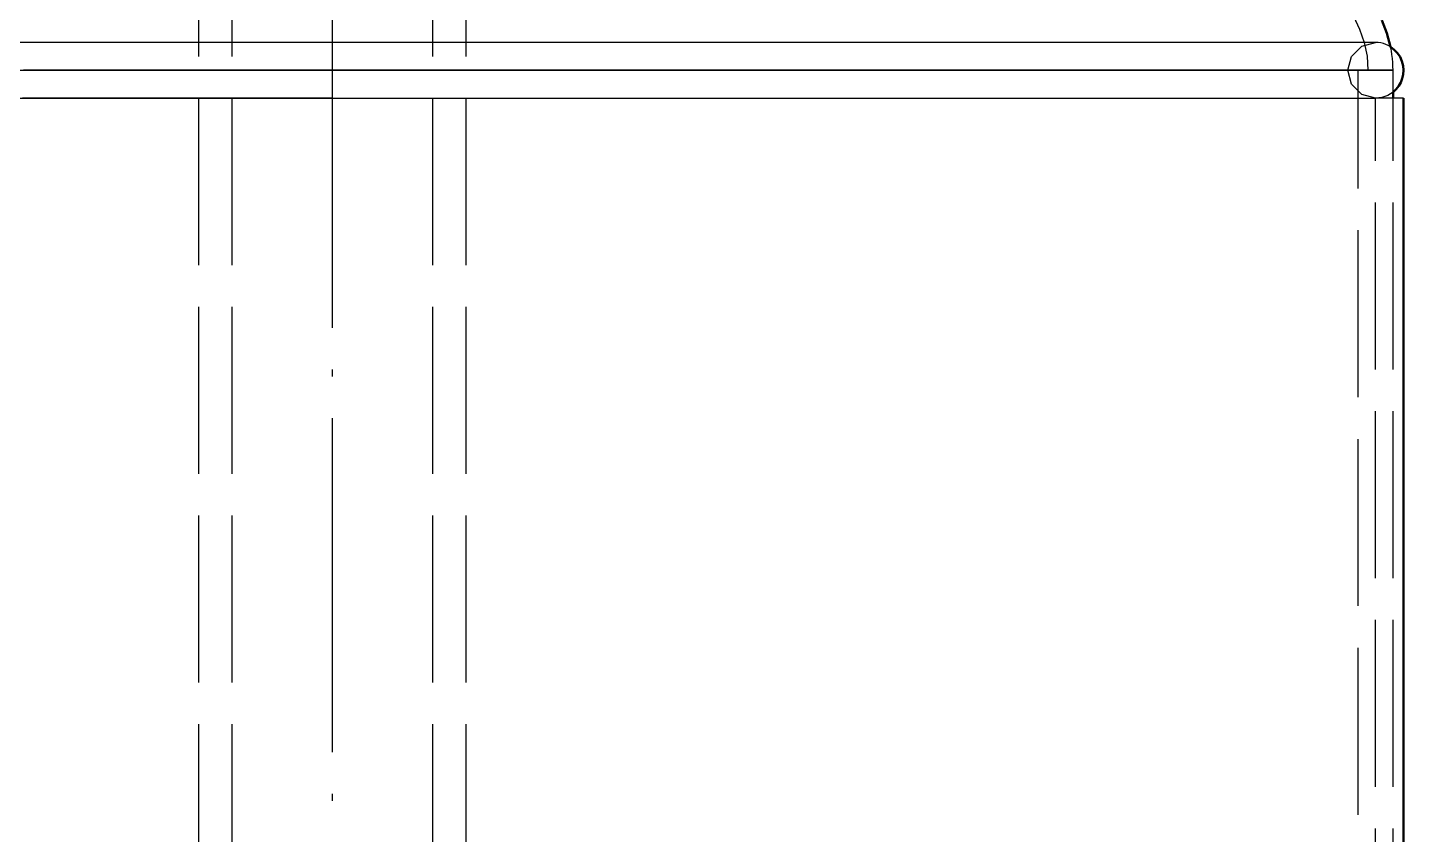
# Model space of a CAD drawing. Header units: millimetres. Extents: x 0 to 594, y 0 to 420.
# Drawn here: x 159.76 to 184.47, y 343.14 to 357.64 of the extents above; entities that cross this region are included whole.
import ezdxf

# ---------------------------------------------------------------- set-up
doc = ezdxf.new("R2010")
doc.units = ezdxf.units.MM
doc.linetypes.add('ISO02-TRAZOS', pattern=[3.75, 3, -0.75])
doc.linetypes.add('ISO04-TRAZO-PUNTO', pattern=[7.625, 6, -0.75, 0.125, -0.75])
for name, color, linetype, lineweight in [('01-VISIBLE', 7, 'CONTINUOUS', 50), ('02-OCULTA', 4, 'ISO02-TRAZOS', 25), ('03-EJE', 1, 'ISO04-TRAZO-PUNTO', 25)]:
    doc.layers.add(name, color=color, linetype=linetype, lineweight=lineweight)

msp = doc.modelspace()

# ---------------------------------------------------------------- linework, layer by layer
at = {"layer": '01-VISIBLE'}
for p, q in [((184.286, 356.375), (184.286, 356.485)), ((184.473, 231.5), (184.473, 356.375))]:
    msp.add_line(p, q, dxfattribs=at)
for points in [[(184.243, 357.297), (184.177, 357.541), (184.087, 357.777)], [(184.473, 356.875), (184.466, 356.958), (184.446, 357.039), (184.412, 357.115), (184.366, 357.185), (184.309, 357.246), (184.243, 357.297)], [(184.473, 356.875), (184.468, 356.801), (184.451, 356.728), (184.424, 356.659), (184.387, 356.594), (184.34, 356.536), (184.286, 356.485)]]:
    msp.add_lwpolyline(points, dxfattribs=at)
at = {"layer": '02-OCULTA'}
for p, q in [((162.836, 229.625), (162.836, 364.2)), ((163.436, 229.625), (163.436, 364.2)), ((167.036, 229.625), (167.036, 364.2)), ((167.636, 229.625), (167.636, 364.2)), ((183.661, 231), (183.661, 356.875)), ((184.286, 356.485), (184.286, 356.875)), ((184.473, 356.375), (183.973, 356.375)), ((183.973, 231.5), (183.973, 356.375)), ((184.473, 356.375), (183.973, 356.375)), ((183.973, 231.5), (183.973, 356.375)), ((184.286, 231.5), (184.286, 356.375)), ((184.473, 231.5), (184.473, 356.375))]:
    msp.add_line(p, q, dxfattribs=at)
for points in [[(183.574, 357.848), (183.681, 357.617), (183.765, 357.377), (183.821, 357.129), (183.836, 356.875)], [(183.973, 357.375), (183.722, 357.375), (183.47, 357.375), (183.219, 357.375), (182.967, 357.375), (182.716, 357.375), (182.464, 357.375), (182.213, 357.375), (181.961, 357.375), (181.71, 357.375), (181.458, 357.375), (181.207, 357.375), (180.955, 357.375), (180.704, 357.375), (180.452, 357.375), (180.201, 357.375), (179.949, 357.375), (179.698, 357.375), (179.446, 357.375), (179.195, 357.375), (178.943, 357.375), (178.692, 357.375), (178.44, 357.375), (178.189, 357.375), (177.937, 357.375), (177.686, 357.375), (177.434, 357.375), (177.183, 357.375), (176.931, 357.375), (176.68, 357.375), (176.428, 357.375), (176.177, 357.375), (175.925, 357.375), (175.674, 357.375), (175.422, 357.375), (175.17, 357.375), (174.919, 357.375), (174.667, 357.375), (174.416, 357.375), (174.164, 357.375), (173.913, 357.375), (173.661, 357.375), (173.41, 357.375), (173.158, 357.375), (172.907, 357.375), (172.655, 357.375), (172.404, 357.375), (172.152, 357.375), (171.901, 357.375), (171.649, 357.375), (171.398, 357.375), (171.146, 357.375), (170.895, 357.375), (170.643, 357.375), (170.392, 357.375), (170.14, 357.375), (169.889, 357.375), (169.637, 357.375), (169.386, 357.375), (169.134, 357.375), (168.883, 357.375), (168.631, 357.375), (168.38, 357.375), (168.128, 357.375), (167.877, 357.375), (167.625, 357.375), (167.374, 357.375), (167.122, 357.375), (166.871, 357.375), (166.619, 357.375), (166.368, 357.375), (166.116, 357.375), (165.865, 357.375), (165.613, 357.375), (165.362, 357.375), (165.11, 357.375), (164.859, 357.375), (164.607, 357.375), (164.356, 357.375), (164.104, 357.375), (163.853, 357.375), (163.601, 357.375), (163.35, 357.375), (163.098, 357.375), (162.846, 357.375), (162.595, 357.375), (162.343, 357.375), (162.092, 357.375), (161.84, 357.375), (161.589, 357.375), (161.337, 357.375), (161.086, 357.375), (160.834, 357.375), (160.583, 357.375), (160.331, 357.375), (160.08, 357.375), (159.828, 357.375), (159.577, 357.375)], [(165.236, 357.375), (164.983, 357.375), (164.729, 357.375), (164.476, 357.375), (164.223, 357.375), (163.97, 357.375), (163.717, 357.375), (163.463, 357.375), (163.21, 357.375), (162.957, 357.375), (162.704, 357.375), (162.451, 357.375), (162.197, 357.375), (161.944, 357.375), (161.691, 357.375), (161.438, 357.375), (161.184, 357.375), (160.931, 357.375), (160.678, 357.375), (160.425, 357.375), (160.172, 357.375), (159.918, 357.375), (159.665, 357.375)], [(183.973, 357.375), (183.72, 357.375), (183.467, 357.375), (183.214, 357.375), (182.961, 357.375), (182.707, 357.375), (182.454, 357.375), (182.201, 357.375), (181.948, 357.375), (181.694, 357.375), (181.441, 357.375), (181.188, 357.375), (180.935, 357.375), (180.682, 357.375), (180.428, 357.375), (180.175, 357.375), (179.922, 357.375), (179.669, 357.375), (179.416, 357.375), (179.162, 357.375), (178.909, 357.375), (178.656, 357.375), (178.403, 357.375), (178.15, 357.375), (177.896, 357.375), (177.643, 357.375), (177.39, 357.375), (177.137, 357.375), (176.883, 357.375), (176.63, 357.375), (176.377, 357.375), (176.124, 357.375), (175.871, 357.375), (175.617, 357.375), (175.364, 357.375), (175.111, 357.375), (174.858, 357.375), (174.605, 357.375), (174.351, 357.375), (174.098, 357.375), (173.845, 357.375), (173.592, 357.375), (173.339, 357.375), (173.085, 357.375), (172.832, 357.375), (172.579, 357.375), (172.326, 357.375), (172.072, 357.375), (171.819, 357.375), (171.566, 357.375), (171.313, 357.375), (171.06, 357.375), (170.806, 357.375), (170.553, 357.375), (170.3, 357.375), (170.047, 357.375), (169.794, 357.375), (169.54, 357.375), (169.287, 357.375), (169.034, 357.375), (168.781, 357.375), (168.528, 357.375), (168.274, 357.375), (168.021, 357.375), (167.768, 357.375), (167.515, 357.375), (167.262, 357.375), (167.008, 357.375), (166.755, 357.375), (166.502, 357.375), (166.249, 357.375), (165.995, 357.375), (165.742, 357.375), (165.489, 357.375), (165.236, 357.375)], [(183.973, 356.375), (183.723, 356.442), (183.54, 356.625), (183.473, 356.875), (183.54, 357.125), (183.723, 357.308), (183.973, 357.375)], [(184.243, 357.297), (184.201, 357.32), (184.158, 357.34), (184.114, 357.355), (184.068, 357.366), (184.021, 357.373), (183.973, 357.375)], [(184.286, 356.875), (184.285, 356.946), (184.281, 357.017), (184.275, 357.087), (184.267, 357.157), (184.256, 357.227), (184.243, 357.297)], [(159.596, 356.875), (159.846, 356.875), (160.097, 356.875), (160.348, 356.875), (160.598, 356.875), (160.849, 356.875), (161.1, 356.875), (161.35, 356.875), (161.601, 356.875), (161.852, 356.875), (162.102, 356.875), (162.353, 356.875), (162.604, 356.875), (162.854, 356.875), (163.105, 356.875), (163.356, 356.875), (163.606, 356.875), (163.857, 356.875), (164.108, 356.875), (164.358, 356.875), (164.609, 356.875), (164.86, 356.875), (165.111, 356.875), (165.361, 356.875), (165.612, 356.875), (165.863, 356.875), (166.113, 356.875), (166.364, 356.875), (166.615, 356.875), (166.865, 356.875), (167.116, 356.875), (167.367, 356.875), (167.617, 356.875), (167.868, 356.875), (168.119, 356.875), (168.369, 356.875), (168.62, 356.875), (168.871, 356.875), (169.121, 356.875), (169.372, 356.875), (169.623, 356.875), (169.873, 356.875), (170.124, 356.875), (170.375, 356.875), (170.625, 356.875), (170.876, 356.875), (171.127, 356.875), (171.378, 356.875), (171.628, 356.875), (171.879, 356.875), (172.13, 356.875), (172.38, 356.875), (172.631, 356.875), (172.882, 356.875), (173.132, 356.875), (173.383, 356.875), (173.634, 356.875), (173.884, 356.875), (174.135, 356.875), (174.386, 356.875), (174.636, 356.875), (174.887, 356.875), (175.138, 356.875), (175.388, 356.875), (175.639, 356.875), (175.89, 356.875), (176.14, 356.875), (176.391, 356.875), (176.642, 356.875), (176.892, 356.875), (177.143, 356.875), (177.394, 356.875), (177.645, 356.875), (177.895, 356.875), (178.146, 356.875), (178.397, 356.875), (178.647, 356.875), (178.898, 356.875), (179.149, 356.875), (179.399, 356.875), (179.65, 356.875), (179.901, 356.875), (180.151, 356.875), (180.402, 356.875), (180.653, 356.875), (180.903, 356.875), (181.154, 356.875), (181.405, 356.875), (181.655, 356.875), (181.906, 356.875), (182.157, 356.875), (182.407, 356.875), (182.658, 356.875), (182.909, 356.875), (183.159, 356.875), (183.41, 356.875), (183.661, 356.875)], [(165.236, 356.875), (164.983, 356.875), (164.731, 356.875), (164.479, 356.875), (164.226, 356.875), (163.974, 356.875), (163.721, 356.875), (163.469, 356.875), (163.217, 356.875), (162.964, 356.875), (162.712, 356.875), (162.459, 356.875), (162.207, 356.875), (161.955, 356.875), (161.702, 356.875), (161.45, 356.875), (161.197, 356.875), (160.945, 356.875), (160.693, 356.875), (160.44, 356.875), (160.188, 356.875), (159.936, 356.875), (159.683, 356.875)], [(165.236, 356.875), (164.984, 356.875), (164.733, 356.875), (164.482, 356.875), (164.23, 356.875), (163.979, 356.875), (163.728, 356.875), (163.476, 356.875), (163.225, 356.875), (162.974, 356.875), (162.722, 356.875), (162.471, 356.875), (162.22, 356.875), (161.968, 356.875), (161.717, 356.875), (161.466, 356.875), (161.214, 356.875), (160.963, 356.875), (160.712, 356.875), (160.46, 356.875), (160.209, 356.875), (159.957, 356.875), (159.706, 356.875)], [(159.706, 356.875), (159.957, 356.875), (160.209, 356.875), (160.46, 356.875), (160.712, 356.875), (160.963, 356.875), (161.214, 356.875), (161.466, 356.875), (161.717, 356.875), (161.968, 356.875), (162.22, 356.875), (162.471, 356.875), (162.722, 356.875), (162.974, 356.875), (163.225, 356.875), (163.476, 356.875), (163.728, 356.875), (163.979, 356.875), (164.23, 356.875), (164.482, 356.875), (164.733, 356.875), (164.984, 356.875), (165.236, 356.875), (165.487, 356.875), (165.739, 356.875), (165.99, 356.875), (166.241, 356.875), (166.493, 356.875), (166.744, 356.875), (166.995, 356.875), (167.247, 356.875), (167.498, 356.875), (167.749, 356.875), (168.001, 356.875), (168.252, 356.875), (168.503, 356.875), (168.755, 356.875), (169.006, 356.875), (169.257, 356.875), (169.509, 356.875), (169.76, 356.875), (170.012, 356.875), (170.263, 356.875), (170.514, 356.875), (170.766, 356.875), (171.017, 356.875), (171.268, 356.875), (171.52, 356.875), (171.771, 356.875), (172.022, 356.875), (172.274, 356.875), (172.525, 356.875), (172.776, 356.875), (173.028, 356.875), (173.279, 356.875), (173.53, 356.875), (173.782, 356.875), (174.033, 356.875), (174.284, 356.875), (174.536, 356.875), (174.787, 356.875), (175.039, 356.875), (175.29, 356.875), (175.541, 356.875), (175.793, 356.875), (176.044, 356.875), (176.295, 356.875), (176.547, 356.875), (176.798, 356.875), (177.049, 356.875), (177.301, 356.875), (177.552, 356.875), (177.803, 356.875), (178.055, 356.875), (178.306, 356.875), (178.557, 356.875), (178.809, 356.875), (179.06, 356.875), (179.312, 356.875), (179.563, 356.875), (179.814, 356.875), (180.066, 356.875), (180.317, 356.875), (180.568, 356.875), (180.82, 356.875), (181.071, 356.875), (181.322, 356.875), (181.574, 356.875), (181.825, 356.875), (182.076, 356.875), (182.328, 356.875), (182.579, 356.875), (182.83, 356.875), (183.082, 356.875), (183.333, 356.875), (183.584, 356.875), (183.836, 356.875)], [(165.236, 356.875), (164.985, 356.875), (164.735, 356.875), (164.484, 356.875), (164.233, 356.875), (163.983, 356.875), (163.732, 356.875), (163.481, 356.875), (163.231, 356.875), (162.98, 356.875), (162.729, 356.875), (162.479, 356.875), (162.228, 356.875), (161.977, 356.875), (161.727, 356.875), (161.476, 356.875), (161.225, 356.875), (160.975, 356.875), (160.724, 356.875), (160.473, 356.875), (160.223, 356.875), (159.972, 356.875), (159.721, 356.875)], [(159.721, 356.875), (159.972, 356.875), (160.223, 356.875), (160.473, 356.875), (160.724, 356.875), (160.975, 356.875), (161.225, 356.875), (161.476, 356.875), (161.727, 356.875), (161.977, 356.875), (162.228, 356.875), (162.479, 356.875), (162.729, 356.875), (162.98, 356.875), (163.231, 356.875), (163.481, 356.875), (163.732, 356.875), (163.983, 356.875), (164.233, 356.875), (164.484, 356.875), (164.735, 356.875), (164.985, 356.875), (165.236, 356.875), (165.487, 356.875), (165.737, 356.875), (165.988, 356.875), (166.238, 356.875), (166.489, 356.875), (166.74, 356.875), (166.99, 356.875), (167.241, 356.875), (167.492, 356.875), (167.742, 356.875), (167.993, 356.875), (168.244, 356.875), (168.494, 356.875), (168.745, 356.875), (168.996, 356.875), (169.246, 356.875), (169.497, 356.875), (169.748, 356.875), (169.998, 356.875), (170.249, 356.875), (170.5, 356.875), (170.75, 356.875), (171.001, 356.875), (171.252, 356.875), (171.502, 356.875), (171.753, 356.875), (172.004, 356.875), (172.254, 356.875), (172.505, 356.875), (172.756, 356.875), (173.006, 356.875), (173.257, 356.875), (173.508, 356.875), (173.758, 356.875), (174.009, 356.875), (174.26, 356.875), (174.51, 356.875), (174.761, 356.875), (175.012, 356.875), (175.262, 356.875), (175.513, 356.875), (175.763, 356.875), (176.014, 356.875), (176.265, 356.875), (176.515, 356.875), (176.766, 356.875), (177.017, 356.875), (177.267, 356.875), (177.518, 356.875), (177.769, 356.875), (178.019, 356.875), (178.27, 356.875), (178.521, 356.875), (178.771, 356.875), (179.022, 356.875), (179.273, 356.875), (179.523, 356.875), (179.774, 356.875), (180.025, 356.875), (180.275, 356.875), (180.526, 356.875), (180.777, 356.875), (181.027, 356.875), (181.278, 356.875), (181.529, 356.875), (181.779, 356.875), (182.03, 356.875), (182.281, 356.875), (182.531, 356.875), (182.782, 356.875), (183.033, 356.875), (183.283, 356.875), (183.534, 356.875), (183.785, 356.875), (184.035, 356.875), (184.286, 356.875)], [(165.236, 356.875), (164.985, 356.875), (164.735, 356.875), (164.484, 356.875), (164.233, 356.875), (163.983, 356.875), (163.732, 356.875), (163.481, 356.875), (163.231, 356.875), (162.98, 356.875), (162.729, 356.875), (162.479, 356.875), (162.228, 356.875), (161.977, 356.875), (161.727, 356.875), (161.476, 356.875), (161.225, 356.875), (160.975, 356.875), (160.724, 356.875), (160.473, 356.875), (160.223, 356.875), (159.972, 356.875), (159.721, 356.875)], [(159.721, 356.875), (159.972, 356.875), (160.223, 356.875), (160.473, 356.875), (160.724, 356.875), (160.975, 356.875), (161.225, 356.875), (161.476, 356.875), (161.727, 356.875), (161.977, 356.875), (162.228, 356.875), (162.479, 356.875), (162.729, 356.875), (162.98, 356.875), (163.231, 356.875), (163.481, 356.875), (163.732, 356.875), (163.983, 356.875), (164.233, 356.875), (164.484, 356.875), (164.735, 356.875), (164.985, 356.875), (165.236, 356.875), (165.487, 356.875), (165.737, 356.875), (165.988, 356.875), (166.238, 356.875), (166.489, 356.875), (166.74, 356.875), (166.99, 356.875), (167.241, 356.875), (167.492, 356.875), (167.742, 356.875), (167.993, 356.875), (168.244, 356.875), (168.494, 356.875), (168.745, 356.875), (168.996, 356.875), (169.246, 356.875), (169.497, 356.875), (169.748, 356.875), (169.998, 356.875), (170.249, 356.875), (170.5, 356.875), (170.75, 356.875), (171.001, 356.875), (171.252, 356.875), (171.502, 356.875), (171.753, 356.875), (172.004, 356.875), (172.254, 356.875), (172.505, 356.875), (172.756, 356.875), (173.006, 356.875), (173.257, 356.875), (173.508, 356.875), (173.758, 356.875), (174.009, 356.875), (174.26, 356.875), (174.51, 356.875), (174.761, 356.875), (175.012, 356.875), (175.262, 356.875), (175.513, 356.875), (175.763, 356.875), (176.014, 356.875), (176.265, 356.875), (176.515, 356.875), (176.766, 356.875), (177.017, 356.875), (177.267, 356.875), (177.518, 356.875), (177.769, 356.875), (178.019, 356.875), (178.27, 356.875), (178.521, 356.875), (178.771, 356.875), (179.022, 356.875), (179.273, 356.875), (179.523, 356.875), (179.774, 356.875), (180.025, 356.875), (180.275, 356.875), (180.526, 356.875), (180.777, 356.875), (181.027, 356.875), (181.278, 356.875), (181.529, 356.875), (181.779, 356.875), (182.03, 356.875), (182.281, 356.875), (182.531, 356.875), (182.782, 356.875), (183.033, 356.875), (183.283, 356.875), (183.534, 356.875), (183.785, 356.875), (184.035, 356.875), (184.286, 356.875)], [(184.286, 356.875), (184.035, 356.875), (183.785, 356.875), (183.534, 356.875), (183.283, 356.875), (183.033, 356.875), (182.782, 356.875), (182.531, 356.875), (182.281, 356.875), (182.03, 356.875), (181.779, 356.875), (181.529, 356.875), (181.278, 356.875), (181.027, 356.875), (180.777, 356.875), (180.526, 356.875), (180.275, 356.875), (180.025, 356.875), (179.774, 356.875), (179.523, 356.875), (179.273, 356.875), (179.022, 356.875), (178.771, 356.875), (178.521, 356.875), (178.27, 356.875), (178.019, 356.875), (177.769, 356.875), (177.518, 356.875), (177.267, 356.875), (177.017, 356.875), (176.766, 356.875), (176.515, 356.875), (176.265, 356.875), (176.014, 356.875), (175.763, 356.875), (175.513, 356.875), (175.262, 356.875), (175.012, 356.875), (174.761, 356.875), (174.51, 356.875), (174.26, 356.875), (174.009, 356.875), (173.758, 356.875), (173.508, 356.875), (173.257, 356.875), (173.006, 356.875), (172.756, 356.875), (172.505, 356.875), (172.254, 356.875), (172.004, 356.875), (171.753, 356.875), (171.502, 356.875), (171.252, 356.875), (171.001, 356.875), (170.75, 356.875), (170.5, 356.875), (170.249, 356.875), (169.998, 356.875), (169.748, 356.875), (169.497, 356.875), (169.246, 356.875), (168.996, 356.875), (168.745, 356.875), (168.494, 356.875), (168.244, 356.875), (167.993, 356.875), (167.742, 356.875), (167.492, 356.875), (167.241, 356.875), (166.99, 356.875), (166.74, 356.875), (166.489, 356.875), (166.238, 356.875), (165.988, 356.875), (165.737, 356.875), (165.487, 356.875), (165.236, 356.875)], [(183.661, 356.875), (183.408, 356.875), (183.156, 356.875), (182.904, 356.875), (182.651, 356.875), (182.399, 356.875), (182.146, 356.875), (181.894, 356.875), (181.642, 356.875), (181.389, 356.875), (181.137, 356.875), (180.884, 356.875), (180.632, 356.875), (180.38, 356.875), (180.127, 356.875), (179.875, 356.875), (179.622, 356.875), (179.37, 356.875), (179.118, 356.875), (178.865, 356.875), (178.613, 356.875), (178.361, 356.875), (178.108, 356.875), (177.856, 356.875), (177.603, 356.875), (177.351, 356.875), (177.099, 356.875), (176.846, 356.875), (176.594, 356.875), (176.341, 356.875), (176.089, 356.875), (175.837, 356.875), (175.584, 356.875), (175.332, 356.875), (175.079, 356.875), (174.827, 356.875), (174.575, 356.875), (174.322, 356.875), (174.07, 356.875), (173.817, 356.875), (173.565, 356.875), (173.313, 356.875), (173.06, 356.875), (172.808, 356.875), (172.555, 356.875), (172.303, 356.875), (172.051, 356.875), (171.798, 356.875), (171.546, 356.875), (171.293, 356.875), (171.041, 356.875), (170.789, 356.875), (170.536, 356.875), (170.284, 356.875), (170.031, 356.875), (169.779, 356.875), (169.527, 356.875), (169.274, 356.875), (169.022, 356.875), (168.769, 356.875), (168.517, 356.875), (168.265, 356.875), (168.012, 356.875), (167.76, 356.875), (167.507, 356.875), (167.255, 356.875), (167.003, 356.875), (166.75, 356.875), (166.498, 356.875), (166.245, 356.875), (165.993, 356.875), (165.741, 356.875), (165.488, 356.875), (165.236, 356.875)], [(184.286, 356.875), (184.035, 356.875), (183.785, 356.875), (183.534, 356.875), (183.283, 356.875), (183.033, 356.875), (182.782, 356.875), (182.531, 356.875), (182.281, 356.875), (182.03, 356.875), (181.779, 356.875), (181.529, 356.875), (181.278, 356.875), (181.027, 356.875), (180.777, 356.875), (180.526, 356.875), (180.275, 356.875), (180.025, 356.875), (179.774, 356.875), (179.523, 356.875), (179.273, 356.875), (179.022, 356.875), (178.771, 356.875), (178.521, 356.875), (178.27, 356.875), (178.019, 356.875), (177.769, 356.875), (177.518, 356.875), (177.267, 356.875), (177.017, 356.875), (176.766, 356.875), (176.515, 356.875), (176.265, 356.875), (176.014, 356.875), (175.763, 356.875), (175.513, 356.875), (175.262, 356.875), (175.012, 356.875), (174.761, 356.875), (174.51, 356.875), (174.26, 356.875), (174.009, 356.875), (173.758, 356.875), (173.508, 356.875), (173.257, 356.875), (173.006, 356.875), (172.756, 356.875), (172.505, 356.875), (172.254, 356.875), (172.004, 356.875), (171.753, 356.875), (171.502, 356.875), (171.252, 356.875), (171.001, 356.875), (170.75, 356.875), (170.5, 356.875), (170.249, 356.875), (169.998, 356.875), (169.748, 356.875), (169.497, 356.875), (169.246, 356.875), (168.996, 356.875), (168.745, 356.875), (168.494, 356.875), (168.244, 356.875), (167.993, 356.875), (167.742, 356.875), (167.492, 356.875), (167.241, 356.875), (166.99, 356.875), (166.74, 356.875), (166.489, 356.875), (166.238, 356.875), (165.988, 356.875), (165.737, 356.875), (165.487, 356.875), (165.236, 356.875)], [(183.836, 356.875), (183.584, 356.875), (183.333, 356.875), (183.082, 356.875), (182.83, 356.875), (182.579, 356.875), (182.328, 356.875), (182.076, 356.875), (181.825, 356.875), (181.574, 356.875), (181.322, 356.875), (181.071, 356.875), (180.82, 356.875), (180.568, 356.875), (180.317, 356.875), (180.066, 356.875), (179.814, 356.875), (179.563, 356.875), (179.312, 356.875), (179.06, 356.875), (178.809, 356.875), (178.557, 356.875), (178.306, 356.875), (178.055, 356.875), (177.803, 356.875), (177.552, 356.875), (177.301, 356.875), (177.049, 356.875), (176.798, 356.875), (176.547, 356.875), (176.295, 356.875), (176.044, 356.875), (175.793, 356.875), (175.541, 356.875), (175.29, 356.875), (175.039, 356.875), (174.787, 356.875), (174.536, 356.875), (174.284, 356.875), (174.033, 356.875), (173.782, 356.875), (173.53, 356.875), (173.279, 356.875), (173.028, 356.875), (172.776, 356.875), (172.525, 356.875), (172.274, 356.875), (172.022, 356.875), (171.771, 356.875), (171.52, 356.875), (171.268, 356.875), (171.017, 356.875), (170.766, 356.875), (170.514, 356.875), (170.263, 356.875), (170.012, 356.875), (169.76, 356.875), (169.509, 356.875), (169.257, 356.875), (169.006, 356.875), (168.755, 356.875), (168.503, 356.875), (168.252, 356.875), (168.001, 356.875), (167.749, 356.875), (167.498, 356.875), (167.247, 356.875), (166.995, 356.875), (166.744, 356.875), (166.493, 356.875), (166.241, 356.875), (165.99, 356.875), (165.739, 356.875), (165.487, 356.875), (165.236, 356.875)], [(184.286, 356.485), (184.24, 356.452), (184.191, 356.425), (184.139, 356.403), (184.085, 356.388), (184.029, 356.378), (183.973, 356.375)], [(159.577, 356.375), (159.828, 356.375), (160.08, 356.375), (160.331, 356.375), (160.583, 356.375), (160.834, 356.375), (161.086, 356.375), (161.337, 356.375), (161.589, 356.375), (161.84, 356.375), (162.092, 356.375), (162.343, 356.375), (162.595, 356.375), (162.846, 356.375), (163.098, 356.375), (163.35, 356.375), (163.601, 356.375), (163.853, 356.375), (164.104, 356.375), (164.356, 356.375), (164.607, 356.375), (164.859, 356.375), (165.11, 356.375), (165.362, 356.375), (165.613, 356.375), (165.865, 356.375), (166.116, 356.375), (166.368, 356.375), (166.619, 356.375), (166.871, 356.375), (167.122, 356.375), (167.374, 356.375), (167.625, 356.375), (167.877, 356.375), (168.128, 356.375), (168.38, 356.375), (168.631, 356.375), (168.883, 356.375), (169.134, 356.375), (169.386, 356.375), (169.637, 356.375), (169.889, 356.375), (170.14, 356.375), (170.392, 356.375), (170.643, 356.375), (170.895, 356.375), (171.146, 356.375), (171.398, 356.375), (171.649, 356.375), (171.901, 356.375), (172.152, 356.375), (172.404, 356.375), (172.655, 356.375), (172.907, 356.375), (173.158, 356.375), (173.41, 356.375), (173.661, 356.375), (173.913, 356.375), (174.164, 356.375), (174.416, 356.375), (174.667, 356.375), (174.919, 356.375), (175.17, 356.375), (175.422, 356.375), (175.674, 356.375), (175.925, 356.375), (176.177, 356.375), (176.428, 356.375), (176.68, 356.375), (176.931, 356.375), (177.183, 356.375), (177.434, 356.375), (177.686, 356.375), (177.937, 356.375), (178.189, 356.375), (178.44, 356.375), (178.692, 356.375), (178.943, 356.375), (179.195, 356.375), (179.446, 356.375), (179.698, 356.375), (179.949, 356.375), (180.201, 356.375), (180.452, 356.375), (180.704, 356.375), (180.955, 356.375), (181.207, 356.375), (181.458, 356.375), (181.71, 356.375), (181.961, 356.375), (182.213, 356.375), (182.464, 356.375), (182.716, 356.375), (182.967, 356.375), (183.219, 356.375), (183.47, 356.375), (183.722, 356.375), (183.973, 356.375)], [(165.236, 356.375), (164.983, 356.375), (164.729, 356.375), (164.476, 356.375), (164.223, 356.375), (163.97, 356.375), (163.717, 356.375), (163.463, 356.375), (163.21, 356.375), (162.957, 356.375), (162.704, 356.375), (162.451, 356.375), (162.197, 356.375), (161.944, 356.375), (161.691, 356.375), (161.438, 356.375), (161.184, 356.375), (160.931, 356.375), (160.678, 356.375), (160.425, 356.375), (160.172, 356.375), (159.918, 356.375), (159.665, 356.375)], [(165.236, 356.375), (165.489, 356.375), (165.742, 356.375), (165.995, 356.375), (166.249, 356.375), (166.502, 356.375), (166.755, 356.375), (167.008, 356.375), (167.262, 356.375), (167.515, 356.375), (167.768, 356.375), (168.021, 356.375), (168.274, 356.375), (168.528, 356.375), (168.781, 356.375), (169.034, 356.375), (169.287, 356.375), (169.54, 356.375), (169.794, 356.375), (170.047, 356.375), (170.3, 356.375), (170.553, 356.375), (170.806, 356.375), (171.06, 356.375), (171.313, 356.375), (171.566, 356.375), (171.819, 356.375), (172.072, 356.375), (172.326, 356.375), (172.579, 356.375), (172.832, 356.375), (173.085, 356.375), (173.339, 356.375), (173.592, 356.375), (173.845, 356.375), (174.098, 356.375), (174.351, 356.375), (174.605, 356.375), (174.858, 356.375), (175.111, 356.375), (175.364, 356.375), (175.617, 356.375), (175.871, 356.375), (176.124, 356.375), (176.377, 356.375), (176.63, 356.375), (176.883, 356.375), (177.137, 356.375), (177.39, 356.375), (177.643, 356.375), (177.896, 356.375), (178.15, 356.375), (178.403, 356.375), (178.656, 356.375), (178.909, 356.375), (179.162, 356.375), (179.416, 356.375), (179.669, 356.375), (179.922, 356.375), (180.175, 356.375), (180.428, 356.375), (180.682, 356.375), (180.935, 356.375), (181.188, 356.375), (181.441, 356.375), (181.694, 356.375), (181.948, 356.375), (182.201, 356.375), (182.454, 356.375), (182.707, 356.375), (182.961, 356.375), (183.214, 356.375), (183.467, 356.375), (183.72, 356.375), (183.973, 356.375)]]:
    msp.add_lwpolyline(points, dxfattribs=at)
at = {"layer": '03-EJE'}
msp.add_line((165.236, 215), (165.236, 374), dxfattribs=at)

doc.saveas('drawing.dxf')
